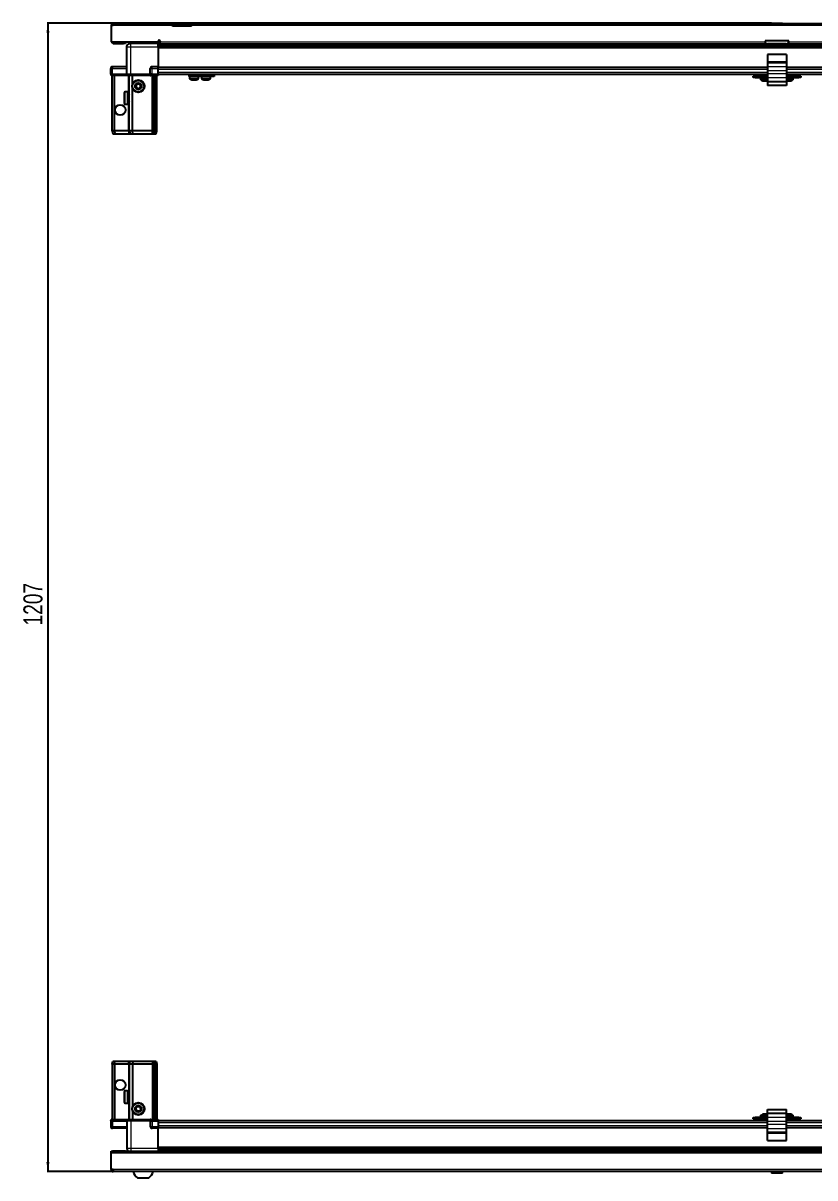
# Model space of a CAD drawing. Header units: millimetres. Extents: x 1219 to 5861, y -882 to 1978.
# Drawn here: x 1283 to 2115, y -882 to 332 of the extents above; entities that cross this region are included whole.
import ezdxf

# ---------------------------------------------------------------- set-up
doc = ezdxf.new("R2010")
doc.units = ezdxf.units.MM
doc.layers.add('FORMAT', color=7, linetype='Continuous')
doc.styles.add('SLDTEXTSTYLE0', font='TXT', dxfattribs={"width": 0.75})
doc.dimstyles.new('SLDDIMSTYLE0', dxfattribs={"dimtxt": 20, "dimasz": 10, "dimexe": 0, "dimexo": 0.0625, "dimgap": 5, "dimtad": 2, "dimdec": 1, "dimrnd": 1e-09, "dimzin": 12, "dimdsep": 46, "dimtxsty": 'SLDTEXTSTYLE0', "dimsah": 1, "dimcen": 0.09, "dimadec": 0, "dimazin": 3, "dimtfac": 1, "dimtofl": 0, "dimtmove": 0, "dimatfit": 3, "dimfxl": 0, "dimfrac": 2, "dimtolj": 1, "dimtzin": 12, "dimarcsym": 0})

# ---------------------------------------------------------------- blocks, each defined once
blk = doc.blocks.new('_D_11')
at = {"layer": 'FORMAT'}
for p, q in [((2068.9, 332), (1307.7, 332)), ((1308.7, 332), (1308.7, -875)), ((1377.2, -875), (1307.7, -875))]:
    blk.add_line(p, q, dxfattribs=at)
for points in [[(1308.7, 332), (1307.1, 322), (1310.2, 322)], [(1308.7, -875), (1310.2, -865), (1307.1, -865)]]:
    blk.add_solid(points, dxfattribs=at)
at = {"layer": 'FORMAT', "insert": (1282.9, -301), "char_height": 20, "attachment_point": 1, "rotation": 90, "style": 'SLDTEXTSTYLE0'}
blk.add_mtext('1207', dxfattribs=at)

msp = doc.modelspace()

# ---------------------------------------------------------------- linework, layer by layer
at = {"color": 7, "linetype": 'Continuous', "lineweight": 25}
for p, q in [((1376.16, 329.61), (1375.16, 329.61)), ((1375.16, 329.61), (1375.16, 328.71)), ((1375.16, 328.71), (1375.16, 312.21)), ((1376.16, 328.71), (1375.16, 328.71)), ((1376.16, 329.61), (1376.16, 328.71)), ((1376.76, 331.71), (1439.66, 331.71)), ((1400.02, 332.01), (1400.02, 331.71)), ((1400.02, 332.01), (1411.59, 332.01)), ((1411.59, 331.71), (1411.59, 332.01)), ((1439.66, 329.61), (1439.66, 331.71)), ((1439.66, 331.71), (1449.66, 331.71)), ((1449.66, 330.21), (1439.66, 330.21)), ((1439.66, 328.71), (1439.66, 329.61)), ((1459.66, 328.71), (1439.66, 328.71)), ((1449.66, 331.71), (1459.66, 331.71)), ((1459.66, 330.21), (1449.66, 330.21)), ((1459.66, 331.71), (1459.66, 329.61)), ((1459.66, 331.71), (2689.66, 331.71)), ((1459.66, 328.71), (1459.66, 329.61)), ((2068.87, 332.01), (2068.87, 331.71)), ((2068.87, 332.01), (2080.44, 332.01)), ((2080.44, 331.71), (2080.44, 332.01)), ((1375.16, 312.21), (1424.66, 312.21)), ((1377.26, 310.71), (1388.16, 310.71)), ((1390.16, 310.71), (1388.16, 310.71)), ((1390.16, 312.21), (1390.16, 310.71)), ((1391.66, 278.21), (1391.66, 307.21)), ((1395.41, 312.21), (1395.41, 310.71)), ((1424.66, 310.71), (1395.66, 310.71)), ((1421.91, 310.71), (1421.91, 312.21)), ((1424.66, 312.21), (1424.66, 313.06)), ((1424.66, 312.21), (1424.66, 310.71)), ((1424.66, 310.06), (1448.53, 310.06)), ((2724.66, 308.27), (1424.66, 308.27)), ((2724.66, 308.23), (1424.66, 308.23)), ((1424.66, 307.21), (1424.66, 286.21)), ((1426.66, 313.06), (1426.66, 312.31)), ((1426.66, 310.21), (1426.66, 312.31)), ((1426.66, 310.21), (2062.16, 310.21)), ((1443.16, 310.21), (1443.16, 310.06)), ((1443.32, 310.21), (1443.32, 310.06)), ((1443.53, 310.21), (1443.53, 310.06)), ((1444.08, 310.21), (1444.08, 310.06)), ((1444.49, 310.21), (1444.49, 310.06)), ((1445.38, 310.21), (1445.38, 310.06)), ((1445.96, 310.21), (1445.96, 310.06)), ((1447.1, 310.21), (1447.1, 310.06)), ((1447.8, 310.21), (1447.8, 310.06)), ((1448.53, 310.06), (1449.07, 310.06)), ((1449.07, 310.21), (1449.07, 310.06)), ((1449.07, 310.06), (1449.08, 310.06)), ((1449.08, 310.06), (1449.81, 310.06)), ((1449.26, 310.21), (1449.26, 310.06)), ((1449.76, 310.21), (1449.76, 310.06)), ((1449.81, 310.21), (1449.81, 310.06)), ((1449.81, 310.06), (1450.78, 310.06)), ((1449.81, 310.06), (1449.81, 310.06)), ((1450.78, 310.06), (2698.53, 310.06)), ((1451.1, 310.21), (1451.1, 310.06)), ((1451.12, 310.21), (1451.12, 310.06)), ((1451.81, 310.21), (1451.81, 310.06)), ((1452.99, 310.21), (1452.99, 310.06)), ((1453.6, 310.21), (1453.6, 310.06)), ((1454.55, 310.21), (1454.55, 310.06)), ((1455.01, 310.21), (1455.01, 310.06)), ((1455.63, 310.21), (1455.63, 310.06)), ((1455.89, 310.21), (1455.89, 310.06)), ((1456.13, 310.21), (1456.13, 310.06)), ((1456.16, 310.21), (1456.16, 310.06)), ((2087.16, 313.21), (2062.16, 313.21)), ((2062.16, 313.21), (2062.16, 312.31)), ((2062.16, 312.31), (2062.16, 310.21)), ((2084.16, 310.21), (2065.16, 310.21)), ((2087.16, 312.31), (2087.16, 313.21)), ((2087.16, 310.21), (2087.16, 312.31)), ((2087.16, 310.21), (2722.66, 310.21)), ((2084.66, 299.16), (2064.66, 299.16)), ((2064.66, 299.16), (2064.66, 291.43)), ((2064.66, 291.43), (2064.66, 289.99)), ((2084.66, 299.16), (2084.66, 291.43)), ((2084.66, 291.43), (2084.66, 289.99)), ((1374.66, 278.21), (1374.66, 284.21)), ((1391.66, 286.21), (1376.66, 286.21)), ((1416.16, 278.21), (1416.16, 284.21)), ((1424.66, 286.21), (1418.16, 286.21)), ((1424.66, 284.21), (1424.66, 286.21)), ((1424.66, 285.56), (2064.66, 285.56)), ((1424.66, 278.21), (1424.66, 284.21)), ((2064.66, 289.99), (2064.66, 286.22)), ((2064.66, 286.22), (2064.66, 281.89)), ((2064.66, 281.89), (2064.66, 278.67)), ((2084.66, 289.99), (2084.66, 286.22)), ((2084.66, 286.22), (2084.66, 281.89)), ((2084.66, 285.56), (2724.66, 285.56)), ((2084.66, 281.89), (2084.66, 278.67)), ((1374.66, 278.21), (1374.66, 277.87)), ((1374.66, 278.21), (1374.66, 278.21)), ((1374.66, 278.21), (1374.66, 277.87)), ((1376.66, 278.21), (1374.66, 278.21)), ((1374.66, 277.87), (1375.16, 277.01)), ((1374.66, 277.87), (1375.16, 277.01)), ((1375.16, 277.01), (1376.66, 277.01)), ((1376.16, 218.71), (1376.16, 277.01)), ((1376.66, 278.21), (1391.46, 278.21)), ((1391.46, 277.01), (1376.66, 277.01)), ((1378.66, 218.71), (1378.66, 277.01)), ((1391.46, 278.21), (1391.66, 278.21)), ((1391.66, 277.01), (1391.46, 277.01)), ((1391.66, 278.21), (1391.66, 277.01)), ((1391.66, 278.21), (1395.66, 278.21)), ((1395.66, 277.01), (1391.66, 277.01)), ((1394.16, 218.71), (1394.16, 277.01)), ((1395.66, 278.21), (1415.96, 278.21)), ((1415.96, 277.01), (1395.66, 277.01)), ((1397.66, 268.21), (1397.66, 277.01)), ((1415.96, 278.21), (1416.16, 278.21)), ((1416.16, 277.01), (1415.96, 277.01)), ((1416.16, 278.21), (1416.16, 277.01)), ((1418.16, 278.21), (1416.16, 278.21)), ((1416.16, 278.21), (1418.16, 278.21)), ((1416.16, 277.01), (1416.83, 277.01)), ((1424.66, 277.01), (1416.83, 277.01)), ((1418.16, 278.21), (1424.66, 278.21)), ((1418.16, 277.87), (1424.66, 277.87)), ((1419.16, 218.71), (1419.16, 277.01)), ((1420.16, 218.71), (1420.16, 277.01)), ((1421.66, 218.71), (1421.66, 277.01)), ((1423.16, 218.71), (1423.16, 277.01)), ((1424.66, 278.36), (2064.66, 278.36)), ((1424.66, 278.21), (1424.66, 277.87)), ((1424.66, 277.87), (1424.66, 277.01)), ((1457.11, 275.86), (1457.11, 278.36)), ((1460.11, 275.86), (1457.11, 275.86)), ((1457.46, 275.86), (1457.46, 273.95)), ((1460.11, 278.36), (1460.11, 275.86)), ((1480.31, 275.86), (1460.11, 275.86)), ((1466.96, 273.95), (1466.96, 275.86)), ((1469.91, 275.86), (1469.91, 273.95)), ((1469.96, 275.86), (1469.96, 273.95)), ((1479.46, 273.95), (1479.46, 275.86)), ((1480.31, 275.86), (1480.31, 278.36)), ((1483.31, 275.86), (1480.31, 275.86)), ((1483.31, 278.36), (1483.31, 275.86)), ((2049.66, 274.86), (2049.66, 276.36)), ((2049.66, 276.36), (2051.66, 276.36)), ((2051.66, 274.86), (2049.66, 274.86)), ((2051.66, 276.36), (2051.66, 274.86)), ((2051.66, 276.36), (2062.91, 276.36)), ((2051.66, 274.86), (2062.91, 274.86)), ((2057.41, 274.86), (2057.41, 272.95)), ((2059.66, 278.36), (2059.66, 276.36)), ((2062.91, 274.86), (2062.91, 276.36)), ((2062.91, 276.36), (2064.66, 276.36)), ((2064.66, 274.86), (2062.91, 274.86)), ((2064.66, 278.67), (2064.66, 274.34)), ((2064.66, 274.34), (2064.66, 270.36)), ((2084.66, 270.36), (2064.66, 270.36)), ((2064.66, 270.36), (2064.66, 266.36)), ((2084.66, 278.67), (2084.66, 274.34)), ((2084.66, 278.36), (2724.66, 278.36)), ((2084.66, 276.36), (2086.41, 276.36)), ((2086.41, 274.86), (2084.66, 274.86)), ((2084.66, 274.34), (2084.66, 270.36)), ((2084.66, 271.56), (2084.91, 271.48)), ((2084.66, 270.36), (2084.66, 266.36)), ((2086.41, 276.36), (2086.41, 274.86)), ((2086.41, 276.36), (2097.66, 276.36)), ((2086.41, 274.86), (2097.66, 274.86)), ((2089.66, 276.36), (2089.66, 278.36)), ((2091.91, 272.95), (2091.91, 274.86)), ((2097.66, 274.86), (2097.66, 276.36)), ((2097.66, 276.36), (2099.66, 276.36)), ((2099.66, 274.86), (2097.66, 274.86)), ((2099.66, 276.36), (2099.66, 274.86)), ((1388.96, 247.51), (1388.96, 258.91)), ((1392.66, 259.71), (1389.76, 259.71)), ((1392.16, 259.62), (1392.66, 259.62)), ((1392.16, 259.62), (1392.16, 259.45)), ((1392.16, 259.45), (1392.66, 259.45)), ((1392.16, 258.96), (1392.66, 258.96)), ((1392.16, 258.96), (1392.16, 258.58)), ((1392.16, 258.58), (1392.66, 258.58)), ((1392.16, 257.75), (1392.66, 257.75)), ((1392.16, 257.75), (1392.16, 257.19)), ((1392.16, 257.19), (1392.66, 257.19)), ((1392.16, 256.09), (1392.66, 256.09)), ((1392.16, 256.09), (1392.16, 255.41)), ((1392.16, 255.41), (1392.66, 255.41)), ((1392.66, 259.62), (1392.66, 259.71)), ((1392.66, 259.45), (1392.66, 259.62)), ((1392.66, 258.96), (1392.66, 259.45)), ((1392.66, 258.58), (1392.66, 258.96)), ((1392.66, 257.75), (1392.66, 258.58)), ((1392.66, 257.19), (1392.66, 257.75)), ((1392.76, 257.61), (1392.66, 257.61)), ((1392.66, 256.09), (1392.66, 257.19)), ((1392.66, 255.41), (1392.66, 256.09)), ((1392.66, 254.14), (1392.66, 255.41)), ((1392.76, 256.1), (1392.76, 257.61)), ((1392.76, 248.81), (1392.76, 256.1)), ((1393.64, 256.52), (1393.16, 257.21)), ((1393.16, 249.21), (1393.16, 257.21)), ((1394.12, 257.21), (1393.64, 256.52)), ((1393.64, 249.9), (1393.64, 256.52)), ((1394.16, 257.21), (1394.12, 257.21)), ((1394.12, 249.21), (1394.12, 257.21)), ((1397.66, 218.71), (1397.66, 263.21)), ((2084.66, 266.36), (2064.66, 266.36)), ((1389.76, 246.71), (1392.66, 246.71)), ((1392.16, 254.14), (1392.66, 254.14)), ((1392.16, 254.14), (1392.16, 253.41)), ((1392.16, 253.84), (1392.66, 253.84)), ((1392.16, 253.41), (1392.66, 253.41)), ((1392.16, 252.11), (1392.66, 252.11)), ((1392.16, 252.11), (1392.16, 251.39)), ((1392.16, 251.98), (1392.66, 251.98)), ((1392.16, 251.39), (1392.66, 251.39)), ((1392.16, 250.18), (1392.66, 250.18)), ((1392.16, 250.18), (1392.16, 249.55)), ((1392.16, 249.55), (1392.66, 249.55)), ((1392.16, 248.55), (1392.66, 248.55)), ((1392.16, 248.55), (1392.16, 248.07)), ((1392.16, 248.07), (1392.66, 248.07)), ((1392.16, 247.38), (1392.66, 247.38)), ((1392.16, 247.38), (1392.16, 247.09)), ((1392.16, 247.09), (1392.66, 247.09)), ((1392.16, 246.78), (1392.66, 246.78)), ((1392.16, 246.78), (1392.16, 246.71)), ((1392.16, 246.71), (1392.66, 246.71)), ((1392.66, 253.84), (1392.66, 254.14)), ((1392.66, 252.11), (1392.66, 253.41)), ((1392.66, 251.39), (1392.66, 251.98)), ((1392.66, 250.18), (1392.66, 251.39)), ((1392.66, 249.55), (1392.66, 250.18)), ((1392.66, 248.55), (1392.66, 249.55)), ((1392.66, 248.81), (1392.76, 248.81)), ((1392.66, 248.07), (1392.66, 248.55)), ((1392.66, 247.38), (1392.66, 248.07)), ((1392.66, 247.09), (1392.66, 247.38)), ((1392.66, 246.78), (1392.66, 247.09)), ((1392.66, 246.71), (1392.66, 246.78)), ((1392.66, 246.71), (1392.66, 246.71)), ((1393.16, 249.21), (1393.64, 249.9)), ((1393.64, 249.9), (1394.12, 249.21)), ((1394.12, 249.21), (1394.16, 249.21)), ((1378.66, 218.71), (1376.16, 218.71)), ((1376.16, 218.71), (1376.96, 215.71)), ((1393.16, 218.71), (1378.66, 218.71)), ((1378.66, 218.71), (1378.81, 215.71)), ((1394.16, 218.71), (1393.16, 218.71)), ((1397.66, 218.71), (1394.16, 218.71)), ((1394.16, 218.71), (1394.96, 215.71)), ((1418.16, 218.71), (1397.66, 218.71)), ((1397.99, 215.71), (1397.66, 218.71)), ((1419.16, 218.71), (1418.16, 218.71)), ((1420.16, 218.71), (1419.16, 218.71)), ((1419.96, 215.71), (1419.16, 218.71)), ((1421.66, 218.71), (1420.16, 218.71)), ((1420.7, 215.71), (1420.16, 218.71)), ((1421.2, 215.71), (1421.66, 218.71)), ((1423.16, 218.71), (1421.66, 218.71)), ((1422.35, 215.71), (1423.16, 218.71)), ((1376.96, 215.71), (1378.81, 215.71)), ((1378.81, 215.71), (1393.16, 215.71)), ((1393.16, 215.71), (1394.96, 215.71)), ((1394.96, 215.71), (1397.99, 215.71)), ((1397.99, 215.71), (1418.16, 215.71)), ((1418.16, 215.71), (1419.96, 215.71)), ((1419.96, 215.71), (1420.7, 215.71)), ((1420.7, 215.71), (1421.2, 215.71)), ((1421.2, 215.71), (1422.35, 215.71)), ((1376.16, -761.99), (1376.96, -758.99)), ((1376.16, -761.99), (1376.16, -820.29)), ((1378.66, -761.99), (1376.16, -761.99)), ((1376.96, -758.99), (1378.81, -758.99)), ((1378.66, -761.99), (1378.81, -758.99)), ((1393.16, -761.99), (1378.66, -761.99)), ((1378.66, -761.99), (1378.66, -820.29)), ((1378.81, -758.99), (1393.16, -758.99)), ((1393.16, -758.99), (1394.96, -758.99)), ((1394.16, -761.99), (1393.16, -761.99)), ((1394.16, -761.99), (1394.96, -758.99)), ((1394.16, -761.99), (1394.16, -820.29)), ((1397.66, -761.99), (1394.16, -761.99)), ((1394.96, -758.99), (1397.99, -758.99)), ((1397.99, -758.99), (1397.66, -761.99)), ((1397.66, -761.99), (1397.66, -806.49)), ((1418.16, -761.99), (1397.66, -761.99)), ((1397.99, -758.99), (1418.16, -758.99)), ((1418.16, -758.99), (1419.96, -758.99)), ((1419.16, -761.99), (1418.16, -761.99)), ((1419.96, -758.99), (1419.16, -761.99)), ((1419.16, -761.99), (1419.16, -820.29)), ((1420.16, -761.99), (1419.16, -761.99)), ((1419.96, -758.99), (1420.7, -758.99)), ((1420.7, -758.99), (1420.16, -761.99)), ((1420.16, -761.99), (1420.16, -820.29)), ((1421.66, -761.99), (1420.16, -761.99)), ((1420.7, -758.99), (1421.2, -758.99)), ((1421.2, -758.99), (1421.66, -761.99)), ((1421.2, -758.99), (1422.35, -758.99)), ((1421.66, -761.99), (1421.66, -820.29)), ((1423.16, -761.99), (1421.66, -761.99)), ((1422.35, -758.99), (1423.16, -761.99)), ((1423.16, -761.99), (1423.16, -820.29)), ((1388.96, -802.19), (1388.96, -790.79)), ((1392.16, -789.99), (1389.76, -789.99)), ((1392.16, -789.99), (1392.16, -790)), ((1392.16, -790), (1392.66, -790)), ((1392.16, -790.18), (1392.66, -790.18)), ((1392.16, -790.18), (1392.16, -790.4)), ((1392.16, -790.4), (1392.66, -790.4)), ((1392.16, -790.98), (1392.66, -790.98)), ((1392.16, -790.98), (1392.16, -791.41)), ((1392.16, -791.41), (1392.66, -791.41)), ((1392.16, -792.31), (1392.66, -792.31)), ((1392.16, -792.31), (1392.16, -792.91)), ((1392.16, -792.91), (1392.66, -792.91)), ((1392.16, -794.06), (1392.66, -794.06)), ((1392.16, -794.06), (1392.16, -794.76)), ((1392.16, -794.76), (1392.66, -794.76)), ((1392.16, -796.04), (1392.66, -796.04)), ((1392.16, -796.04), (1392.16, -796.78)), ((1392.16, -796.18), (1392.66, -796.18)), ((1392.16, -796.68), (1392.66, -796.68)), ((1392.16, -796.78), (1392.66, -796.78)), ((1392.16, -798.06), (1392.66, -798.06)), ((1392.16, -798.06), (1392.16, -798.77)), ((1392.16, -798.77), (1392.66, -798.77)), ((1392.16, -799.94), (1392.66, -799.94)), ((1392.16, -799.94), (1392.16, -800.54)), ((1392.16, -800.54), (1392.66, -800.54)), ((1392.66, -790.18), (1392.66, -790)), ((1392.66, -790.4), (1392.66, -790.18)), ((1392.66, -790.98), (1392.66, -790.4)), ((1392.66, -791.41), (1392.66, -790.98)), ((1392.66, -792.31), (1392.66, -791.41)), ((1392.76, -792.09), (1392.66, -792.09)), ((1392.66, -792.91), (1392.66, -792.31)), ((1392.66, -794.06), (1392.66, -792.91)), ((1392.66, -794.76), (1392.66, -794.06)), ((1392.66, -796.04), (1392.66, -794.76)), ((1392.66, -796.18), (1392.66, -796.04)), ((1392.66, -796.78), (1392.66, -796.68)), ((1392.66, -798.06), (1392.66, -796.78)), ((1392.66, -798.77), (1392.66, -798.06)), ((1392.66, -799.94), (1392.66, -798.77)), ((1392.66, -800.54), (1392.66, -799.94)), ((1392.66, -801.47), (1392.66, -800.54)), ((1392.66, -800.89), (1392.76, -800.89)), ((1392.76, -800.89), (1392.76, -792.09)), ((1393.64, -793.18), (1393.16, -792.49)), ((1393.16, -800.49), (1393.16, -792.49)), ((1393.16, -800.49), (1393.64, -799.8)), ((1394.12, -792.49), (1393.64, -793.18)), ((1393.64, -799.8), (1393.64, -793.18)), ((1393.64, -799.8), (1394.12, -800.49)), ((1394.16, -792.49), (1394.12, -792.49)), ((1394.12, -800.49), (1394.12, -792.49)), ((1394.12, -800.49), (1394.16, -800.49)), ((1389.76, -802.99), (1392.16, -802.99)), ((1392.16, -801.47), (1392.66, -801.47)), ((1392.16, -801.47), (1392.16, -801.91)), ((1392.16, -801.91), (1392.66, -801.91)), ((1392.16, -802.52), (1392.66, -802.52)), ((1392.16, -802.52), (1392.16, -802.76)), ((1392.16, -802.76), (1392.66, -802.76)), ((1392.16, -802.98), (1392.66, -802.98)), ((1392.16, -802.98), (1392.16, -802.99)), ((1392.16, -802.98), (1392.66, -802.98)), ((1392.66, -801.91), (1392.66, -801.47)), ((1392.66, -802.52), (1392.66, -801.91)), ((1392.66, -802.76), (1392.66, -802.52)), ((1392.66, -802.98), (1392.66, -802.76)), ((1392.66, -802.98), (1392.66, -802.98)), ((1397.66, -811.49), (1397.66, -820.29)), ((2064.66, -809.64), (2084.66, -809.64)), ((2064.66, -813.64), (2064.66, -809.64)), ((2084.66, -813.64), (2084.66, -809.64)), ((1375.16, -820.29), (1374.66, -821.16)), ((1374.66, -821.49), (1374.66, -821.16)), ((1374.66, -821.49), (1376.66, -821.49)), ((1374.66, -821.49), (1374.66, -827.49)), ((1376.66, -820.29), (1375.16, -820.29)), ((1376.66, -820.29), (1391.46, -820.29)), ((1391.46, -821.49), (1376.66, -821.49)), ((1376.66, -821.49), (1391.46, -821.49)), ((1391.46, -820.29), (1391.66, -820.29)), ((1391.66, -821.49), (1391.46, -821.49)), ((1391.66, -821.49), (1391.66, -820.29)), ((1391.66, -820.29), (1395.66, -820.29)), ((1395.66, -821.49), (1391.66, -821.49)), ((1391.66, -821.49), (1391.66, -850.49)), ((1395.66, -820.29), (1415.96, -820.29)), ((1415.96, -821.49), (1395.66, -821.49)), ((1415.96, -820.29), (1416.16, -820.29)), ((1416.16, -821.49), (1415.96, -821.49)), ((1416.16, -821.49), (1416.16, -820.29)), ((1416.83, -820.29), (1416.16, -820.29)), ((1416.16, -821.49), (1418.16, -821.49)), ((1416.16, -821.49), (1416.16, -827.49)), ((1416.83, -820.29), (1424.66, -820.29)), ((1424.66, -821.16), (1418.16, -821.16)), ((1424.66, -821.49), (1418.16, -821.49)), ((1418.16, -821.49), (1424.66, -821.49)), ((1424.66, -820.29), (1424.66, -821.16)), ((1424.66, -821.16), (1424.66, -821.16)), ((1424.66, -821.49), (1424.66, -821.16)), ((1424.66, -821.49), (1424.66, -821.49)), ((1424.66, -821.49), (1424.66, -827.49)), ((2064.66, -821.64), (1424.66, -821.64)), ((2049.66, -819.64), (2049.66, -818.14)), ((2049.66, -818.14), (2051.66, -818.14)), ((2051.66, -819.64), (2049.66, -819.64)), ((2051.66, -818.14), (2051.66, -819.64)), ((2062.91, -818.14), (2051.66, -818.14)), ((2062.91, -819.64), (2051.66, -819.64)), ((2057.41, -816.24), (2057.41, -818.14)), ((2059.66, -819.64), (2059.66, -821.64)), ((2062.91, -819.64), (2062.91, -818.14)), ((2062.91, -818.14), (2064.66, -818.14)), ((2064.66, -819.64), (2062.91, -819.64)), ((2063.33, -814.65), (2063.33, -814.66)), ((2064.66, -813.64), (2084.66, -813.64)), ((2064.66, -817.62), (2064.66, -813.64)), ((2064.66, -821.95), (2064.66, -817.62)), ((2064.66, -825.18), (2064.66, -821.95)), ((2064.66, -829.5), (2064.66, -825.18)), ((2084.66, -817.62), (2084.66, -813.64)), ((2084.66, -821.95), (2084.66, -817.62)), ((2084.66, -818.14), (2086.41, -818.14)), ((2086.41, -819.64), (2084.66, -819.64)), ((2724.66, -821.64), (2084.66, -821.64)), ((2084.66, -825.18), (2084.66, -821.95)), ((2084.66, -829.5), (2084.66, -825.18)), ((2086.41, -818.14), (2086.41, -819.64)), ((2097.66, -818.14), (2086.41, -818.14)), ((2097.66, -819.64), (2086.41, -819.64)), ((2088.33, -814.65), (2088.33, -814.66)), ((2089.66, -821.64), (2089.66, -819.64)), ((2091.91, -818.14), (2091.91, -816.24)), ((2097.66, -819.64), (2097.66, -818.14)), ((2097.66, -818.14), (2099.66, -818.14)), ((2099.66, -819.64), (2097.66, -819.64)), ((2099.66, -818.14), (2099.66, -819.64)), ((1391.66, -829.49), (1376.66, -829.49)), ((1424.66, -829.49), (1418.16, -829.49)), ((1424.66, -827.49), (1424.66, -829.49)), ((2064.66, -828.84), (1424.66, -828.84)), ((1424.66, -850.49), (1424.66, -829.49)), ((2064.66, -833.27), (2064.66, -829.5)), ((2064.66, -834.71), (2064.66, -833.27)), ((2064.66, -842.44), (2064.66, -834.71)), ((2724.66, -828.84), (2084.66, -828.84)), ((2084.66, -833.27), (2084.66, -829.5)), ((2084.66, -834.71), (2084.66, -833.27)), ((2084.66, -842.44), (2084.66, -834.71)), ((2064.66, -842.44), (2084.66, -842.44)), ((1375.16, -853.49), (2774.16, -853.49)), ((1375.16, -855.59), (1375.16, -853.49)), ((1375.16, -872.89), (1375.16, -855.59)), ((1390.16, -853.39), (1377.26, -853.39)), ((1390.16, -853.39), (1390.16, -853.49)), ((1424.66, -851.51), (2724.66, -851.51)), ((1424.66, -851.55), (2724.66, -851.55)), ((1448.53, -853.34), (1424.66, -853.34)), ((1443.16, -853.49), (1443.16, -853.34)), ((1443.2, -853.49), (1443.2, -853.34)), ((1443.47, -853.49), (1443.47, -853.34)), ((1443.73, -853.49), (1443.73, -853.34)), ((1444.38, -853.49), (1444.38, -853.34)), ((1444.84, -853.49), (1444.84, -853.34)), ((1445.81, -853.49), (1445.81, -853.34)), ((1446.43, -853.49), (1446.43, -853.34)), ((1447.62, -853.49), (1447.62, -853.34)), ((1448.28, -853.49), (1448.28, -853.34)), ((1448.33, -853.49), (1448.33, -853.34)), ((1449.62, -853.34), (1448.53, -853.34)), ((1450.35, -853.34), (1449.62, -853.34)), ((1449.62, -853.49), (1449.62, -853.34)), ((1449.62, -853.34), (1449.62, -853.34)), ((1449.63, -853.49), (1449.63, -853.34)), ((1450.13, -853.49), (1450.13, -853.34)), ((1450.36, -853.34), (1450.35, -853.34)), ((1450.36, -853.49), (1450.36, -853.34)), ((1450.78, -853.34), (1450.36, -853.34)), ((2698.53, -853.34), (1450.78, -853.34)), ((1451.63, -853.49), (1451.63, -853.34)), ((1452.32, -853.49), (1452.32, -853.34)), ((1453.45, -853.49), (1453.45, -853.34)), ((1454.02, -853.49), (1454.02, -853.34)), ((1454.9, -853.49), (1454.9, -853.34)), ((1455.3, -853.49), (1455.3, -853.34)), ((1455.83, -853.49), (1455.83, -853.34)), ((1456.02, -853.49), (1456.02, -853.34)), ((1456.16, -853.49), (1456.16, -853.34)), ((1377.26, -872.89), (1375.16, -872.89)), ((1377.26, -872.89), (1377.26, -874.99)), ((2772.06, -874.99), (1377.26, -874.99)), ((1402.66, -881.59), (1414.66, -881.59)), ((2069.86, -874.99), (2068.87, -875.98)), ((2068.87, -875.98), (2068.87, -876.49)), ((2080.44, -875.98), (2068.87, -875.98)), ((2080.44, -876.49), (2068.87, -876.49)), ((2080.44, -875.98), (2079.46, -874.99)), ((2080.44, -876.49), (2080.44, -875.98))]:
    msp.add_line(p, q, dxfattribs=at)
at = {"color": 8, "linetype": 'Continuous', "lineweight": 18}
for p, q in [((1439.66, 329.61), (1376.16, 329.61)), ((1449.66, 330.21), (1449.66, 331.71)), ((2689.66, 329.61), (1459.66, 329.61)), ((1377.26, 312.21), (1377.26, 310.71)), ((1388.16, 310.71), (1388.16, 312.21)), ((1395.66, 307.21), (1424.66, 307.21)), ((1395.66, 278.21), (1395.66, 307.21)), ((1424.66, 310.71), (1426.66, 310.71)), ((2724.66, 309.47), (1424.66, 309.47)), ((1424.66, 307.03), (2724.66, 307.03)), ((2724.66, 305.61), (1424.66, 305.61)), ((1426.66, 312.31), (2062.16, 312.31)), ((2062.16, 310.71), (2063.5, 310.71)), ((2085.82, 310.71), (2087.16, 310.71)), ((2087.16, 312.31), (2722.66, 312.31)), ((2084.66, 291.43), (2064.66, 291.43)), ((1374.66, 284.21), (1376.66, 284.21)), ((1376.66, 286.21), (1376.66, 284.21)), ((1376.66, 284.21), (1391.66, 284.21)), ((1376.66, 278.21), (1376.66, 284.21)), ((1416.16, 284.21), (1418.16, 284.21)), ((1418.16, 284.21), (1418.16, 286.21)), ((1418.16, 284.21), (1424.66, 284.21)), ((1418.16, 278.21), (1418.16, 284.21)), ((1424.66, 286.21), (2064.66, 286.21)), ((1424.66, 283.56), (2064.66, 283.56)), ((1424.66, 280.36), (2064.66, 280.36)), ((2084.66, 289.99), (2064.66, 289.99)), ((2084.66, 286.22), (2064.66, 286.22)), ((2084.66, 281.89), (2064.66, 281.89)), ((2084.66, 286.21), (2724.66, 286.21)), ((2084.66, 283.56), (2724.66, 283.56)), ((2084.66, 280.36), (2724.66, 280.36)), ((1376.66, 278.21), (1376.66, 277.01)), ((1391.46, 277.01), (1391.46, 278.21)), ((1393.16, 257.21), (1393.16, 277.01)), ((1395.66, 278.21), (1395.66, 277.01)), ((1415.96, 277.01), (1415.96, 278.21)), ((1418.16, 278.21), (1418.16, 277.87)), ((1418.16, 218.71), (1418.16, 277.01)), ((1466.96, 273.95), (1457.46, 273.95)), ((1466.76, 273.58), (1457.65, 273.58)), ((1469.96, 273.95), (1469.91, 273.95)), ((1479.46, 273.95), (1469.96, 273.95)), ((1470.15, 273.58), (1470.1, 273.58)), ((1479.26, 273.58), (1470.15, 273.58)), ((2064.66, 272.95), (2057.41, 272.95)), ((2064.66, 272.58), (2057.6, 272.58)), ((2084.66, 278.67), (2064.66, 278.67)), ((2084.66, 274.34), (2064.66, 274.34)), ((2091.91, 272.95), (2084.66, 272.95)), ((2091.71, 272.58), (2084.66, 272.58)), ((1389.76, 246.71), (1389.76, 259.71)), ((1393.16, 218.71), (1393.16, 249.21)), ((1393.16, 218.71), (1393.16, 215.71)), ((1418.16, 215.71), (1418.16, 218.71)), ((1393.16, -761.99), (1393.16, -758.99)), ((1393.16, -761.99), (1393.16, -792.49)), ((1418.16, -758.99), (1418.16, -761.99)), ((1418.16, -761.99), (1418.16, -820.29)), ((1389.76, -802.99), (1389.76, -789.99)), ((1393.16, -800.49), (1393.16, -820.29)), ((1376.66, -821.49), (1376.66, -820.29)), ((1376.66, -821.49), (1376.66, -827.49)), ((1391.46, -821.49), (1391.46, -820.29)), ((1395.66, -821.49), (1395.66, -820.29)), ((1395.66, -821.49), (1395.66, -850.49)), ((1415.96, -821.49), (1415.96, -820.29)), ((1418.16, -821.49), (1418.16, -821.16)), ((1418.16, -821.49), (1418.16, -827.49)), ((1424.66, -821.49), (1424.66, -821.16)), ((2064.66, -823.64), (1424.66, -823.64)), ((2057.41, -816.24), (2062.16, -816.24)), ((2057.6, -815.87), (2062.16, -815.87)), ((2062.16, -815.87), (2064.66, -815.87)), ((2062.16, -816.24), (2064.66, -816.24)), ((2064.66, -817.62), (2084.66, -817.62)), ((2064.66, -821.95), (2084.66, -821.95)), ((2064.66, -825.18), (2084.66, -825.18)), ((2084.66, -815.87), (2087.16, -815.87)), ((2084.66, -816.24), (2087.16, -816.24)), ((2724.66, -823.64), (2084.66, -823.64)), ((2087.16, -815.87), (2091.71, -815.87)), ((2087.16, -816.24), (2091.91, -816.24)), ((1374.66, -827.49), (1376.66, -827.49)), ((1376.66, -827.49), (1391.66, -827.49)), ((1376.66, -829.49), (1376.66, -827.49)), ((1416.16, -827.49), (1418.16, -827.49)), ((1418.16, -827.49), (1424.66, -827.49)), ((1418.16, -827.49), (1418.16, -829.49)), ((2064.66, -826.84), (1424.66, -826.84)), ((2064.66, -829.49), (1424.66, -829.49)), ((2064.66, -829.5), (2084.66, -829.5)), ((2064.66, -833.27), (2084.66, -833.27)), ((2064.66, -834.71), (2084.66, -834.71)), ((2724.66, -826.84), (2084.66, -826.84)), ((2724.66, -829.49), (2084.66, -829.49)), ((1424.66, -848.89), (2724.66, -848.89)), ((2774.16, -855.59), (1375.16, -855.59)), ((1377.26, -853.49), (1377.26, -853.39)), ((1395.66, -850.49), (1424.66, -850.49)), ((2724.66, -850.31), (1424.66, -850.31)), ((1424.66, -852.76), (2724.66, -852.76)), ((2772.06, -872.89), (1377.26, -872.89))]:
    msp.add_line(p, q, dxfattribs=at)
at = {"color": 7, "linetype": 'Continuous', "lineweight": 25, "flags": 128}
for points in [[(2064.66, -814.84), (2064.65, -814.84), (2064.33, -814.74)], [(2085.01, -814.74), (2084.69, -814.83), (2084.66, -814.84)], [(1377.26, -853.39), (1376.85, -853.43), (1376.62, -853.49)]]:
    msp.add_lwpolyline(points, dxfattribs=at)
at = {"color": 7, "linetype": 'Continuous', "lineweight": 25}
for centre, radius in [((1403.66, 265.71), 6.5), ((1403.66, 265.71), 3.46), ((1384.66, 240.71), 5.5), ((1384.66, -783.99), 5.5), ((1403.66, -808.99), 6.5), ((1403.66, -808.99), 3.46)]:
    msp.add_circle(centre, radius, dxfattribs=at)
at = {"color": 8, "linetype": 'Continuous', "lineweight": 18}
for centre in [(1403.66, 265.71), (1403.66, -808.99)]:
    msp.add_circle(centre, 5.7, dxfattribs=at)
at = {"color": 7, "linetype": 'Continuous', "lineweight": 25}
for centre, radius, start, end in [((1377.26, 312.81), 2.1, 196.60155, 270), ((1425.66, 313.06), 1, 0, 180), ((2065.16, 313.21), 3, 180, 270), ((2084.16, 313.21), 3, 270, 360), ((1376.66, 284.21), 2, 90, 180), ((1418.16, 284.21), 2, 90, 180), ((1403.66, 265.71), 2.5, 134.92207, 194.92207), ((1403.66, 265.71), 2.5, 74.92207, 134.92207), ((1403.66, 265.71), 2.5, 14.92207, 74.92207), ((1457.91, 273.95), 0.45, 180, 235.28209), ((1462.21, 280.16), 8, 235.28209, 258.9392), ((1462.21, 280.16), 8, 281.00757, 304.71791), ((1466.51, 273.95), 0.45, 304.71791, 0), ((1470.36, 273.95), 0.45, 180, 235.28209), ((1470.41, 273.95), 0.45, 180, 235.28209), ((1474.66, 280.16), 8, 235.28209, 256.54113), ((1474.71, 280.16), 8, 235.28209, 259.06255), ((1474.71, 280.16), 8, 280.87532, 304.71791), ((1479.01, 273.95), 0.45, 304.71791, 0), ((2057.86, 272.95), 0.45, 180, 235.28209), ((2062.16, 279.16), 8, 235.28209, 259.10263), ((2062.16, 279.16), 8, 280.79755, 288.20996), ((2087.16, 279.16), 8, 286.33055, 304.71791), ((2091.46, 272.95), 0.45, 304.71791, 0), ((1389.76, 258.91), 0.8, 90, 180), ((1393.16, 257.61), 0.4, 180, 270), ((1403.66, 265.71), 2.5, 194.92207, 254.92207), ((1403.66, 265.71), 2.5, 254.92207, 314.92207), ((1403.66, 265.71), 2.5, 314.92207, 14.92207), ((1389.76, 247.51), 0.8, 180, 270), ((1393.16, 248.81), 0.4, 90, 180), ((1389.76, -790.79), 0.8, 90, 180), ((1393.16, -792.09), 0.4, 180, 270), ((1393.16, -800.89), 0.4, 90, 180), ((1389.76, -802.19), 0.8, 180, 270), ((1403.66, -808.99), 2.5, 147.37605, 207.37605), ((1403.66, -808.99), 2.5, 207.37605, 267.37605), ((1403.66, -808.99), 2.5, 87.37605, 147.37605), ((1403.66, -808.99), 2.5, 267.37605, 327.37605), ((1403.66, -808.99), 2.5, 27.37605, 87.37605), ((1403.66, -808.99), 2.5, 327.37605, 27.37605), ((2057.86, -816.24), 0.45, 124.71791, 180), ((2062.16, -822.44), 8, 105.59831, 124.71791), ((2087.16, -822.44), 8, 55.28209, 74.20809), ((2091.46, -816.24), 0.45, 0, 55.28209), ((1376.66, -827.49), 2, 180, 270), ((1418.16, -827.49), 2, 180, 270), ((1377.26, -872.89), 2.1, 180, 270), ((1377.26, -872.89), 0.6, 180, 270), ((1409.68, -871.97), 11.91, 194.70035, 233.8734), ((1407.63, -871.97), 11.91, 306.1266, 345.29965)]:
    msp.add_arc(centre, radius, start, end, dxfattribs=at)
for centre, start_param, end_param in [((1418.16, 274.41), 0, 0.7227342), ((1418.16, -817.69), 2.4188584, 3.1415927)]:
    msp.add_ellipse(centre, major_axis=(0, 3.46), ratio=0.5773503, start_param=start_param, end_param=end_param, dxfattribs=at)
for points, knots in [([(1376.76, 331.62), (1376.68, 331.61), (1376.36, 331.56), (1375.87, 331.23), (1375.4, 330.68), (1375.18, 330.1), (1375.16, 329.73), (1375.16, 329.61)], [0, 0, 0, 0, 0.08926243, 0.34750854, 0.60575149, 0.86399435, 1, 1, 1, 1]), ([(1376.16, 329.61), (1376.2, 329.86), (1376.29, 330.36), (1376.43, 331), (1376.56, 331.46), (1376.67, 331.68), (1376.73, 331.7), (1376.76, 331.71)], [0, 0, 0, 0, 0.23025534, 0.4485219, 0.6667858, 0.88504963, 1, 1, 1, 1]), ([(1391.66, 307.21), (1391.7, 307.65), (1391.78, 308.33), (1392.21, 309.14), (1392.66, 309.7), (1393.22, 310.15), (1394.04, 310.59), (1394.72, 310.66), (1395.16, 310.71)], [0, 0, 0, 0, 0.2394568, 0.3683607, 0.5, 0.6316393, 0.7605432, 1, 1, 1, 1]), ([(1395.66, 310.71), (1395.59, 310.71), (1395.46, 310.71), (1395.3, 310.71), (1395.18, 310.71), (1395.16, 310.71), (1395.16, 310.71)], [0, 0, 0, 0, 0.2493943, 0.5003335, 0.7501667, 1, 1, 1, 1]), ([(1424.66, 307.21), (1424.66, 307.6), (1424.66, 308.39), (1424.66, 309.44), (1424.66, 310.23), (1424.66, 310.65), (1424.66, 310.69), (1424.66, 310.71)], [0, 0, 0, 0, 0.2146939, 0.4293877, 0.6440816, 0.8587754, 1, 1, 1, 1]), ([(1400.87, 266.46), (1401.24, 266.82), (1401.92, 267.51), (1402.6, 268.18), (1402.91, 268.5)], [0, 0, 0, 0, 0.53468586, 1, 1, 1, 1]), ([(1402.91, 268.5), (1403.41, 268.36), (1404.34, 268.11), (1405.27, 267.86), (1405.7, 267.75)], [0, 0, 0, 0, 0.5346859, 1, 1, 1, 1]), ([(1405.7, 267.75), (1405.73, 267.63), (1405.89, 267.05), (1406.14, 266.09), (1406.36, 265.29), (1406.44, 264.96)], [0, 0, 0, 0, 0.13312467, 0.63709944, 1, 1, 1, 1]), ([(1460.71, 272.3), (1460.71, 272.3), (1460.71, 272.3), (1460.57, 272.33), (1460.39, 272.38), (1460.24, 272.44), (1460.17, 272.47), (1460.15, 272.48), (1460.16, 272.48), (1460.17, 272.48), (1460.19, 272.48), (1460.26, 272.46), (1460.55, 272.4), (1460.93, 272.32), (1461.34, 272.29), (1461.62, 272.32), (1461.77, 272.38), (1461.88, 272.46), (1461.95, 272.48), (1461.97, 272.48), (1462, 272.48), (1462.02, 272.48), (1462.06, 272.47), (1462.16, 272.44), (1462.32, 272.37), (1462.54, 272.31), (1462.84, 272.3), (1463.18, 272.32), (1463.49, 272.37), (1463.73, 272.42), (1463.84, 272.44), (1463.93, 272.46), (1463.98, 272.47), (1464.02, 272.48), (1464.03, 272.48), (1464.04, 272.48), (1464.04, 272.48)], [0, 0, 0, 0, 0.0260981, 0.0798373, 0.1372046, 0.1783571, 0.1990393, 0.2033396, 0.2076895, 0.2107229, 0.2145438, 0.2214795, 0.2486016, 0.3557772, 0.404897, 0.4544227, 0.54605, 0.5914038, 0.5971187, 0.6013251, 0.6043817, 0.6074438, 0.6119905, 0.6242286, 0.6785193, 0.7597502, 0.8043048, 0.8490258, 0.923625, 0.9513598, 0.9687075, 0.9799959, 0.9911421, 0.9954732, 0.998845, 1, 1, 1, 1]), ([(1464.04, 272.48), (1464.04, 272.48), (1464.05, 272.48), (1464.05, 272.47), (1464.01, 272.44), (1463.87, 272.37), (1463.73, 272.32), (1463.68, 272.3), (1463.72, 272.3), (1463.74, 272.31)], [0, 0, 0, 0, 0.0151829, 0.0365363, 0.0956997, 0.3601423, 0.6752387, 0.8745348, 1, 1, 1, 1]), ([(1473.19, 272.3), (1473.2, 272.3), (1473.22, 272.3), (1473.07, 272.35), (1472.92, 272.41), (1472.8, 272.47), (1472.8, 272.48), (1472.8, 272.48), (1472.81, 272.48), (1472.84, 272.48), (1472.93, 272.46), (1473.27, 272.38), (1473.69, 272.31), (1474.13, 272.3), (1474.35, 272.33), (1474.51, 272.38), (1474.63, 272.44), (1474.71, 272.47), (1474.76, 272.48), (1474.79, 272.48), (1474.81, 272.48), (1474.84, 272.48), (1474.9, 272.46), (1475.03, 272.4), (1475.18, 272.32), (1475.49, 272.29), (1475.87, 272.32), (1476.26, 272.38), (1476.56, 272.46), (1476.67, 272.48), (1476.69, 272.48), (1476.7, 272.48), (1476.71, 272.48), (1476.71, 272.47), (1476.65, 272.44), (1476.47, 272.38), (1476.27, 272.31), (1476.23, 272.31), (1476.22, 272.3)], [0, 0, 0, 0, 0.0283629, 0.08068229, 0.1383562, 0.16729235, 0.17091751, 0.17379549, 0.1766977, 0.18004982, 0.18639917, 0.21307731, 0.31901904, 0.35398038, 0.39928328, 0.44764465, 0.48233679, 0.49977215, 0.50339732, 0.50706434, 0.5096216, 0.51284268, 0.51868955, 0.54155386, 0.63190424, 0.67331293, 0.71506372, 0.79230674, 0.83054067, 0.83535832, 0.8389044, 0.84148121, 0.84406255, 0.84789549, 0.85821238, 0.90398018, 0.97245884, 1, 1, 1, 1]), ([(2060.65, 271.3), (2060.65, 271.3), (2060.66, 271.3), (2060.53, 271.34), (2060.34, 271.4), (2060.21, 271.47), (2060.2, 271.48), (2060.2, 271.48), (2060.21, 271.48), (2060.23, 271.48), (2060.28, 271.47), (2060.48, 271.43), (2060.81, 271.35), (2061.23, 271.3), (2061.57, 271.3), (2061.79, 271.35), (2061.95, 271.41), (2062.06, 271.47), (2062.13, 271.48), (2062.15, 271.48), (2062.17, 271.48), (2062.2, 271.48), (2062.27, 271.46), (2062.43, 271.38), (2062.61, 271.31), (2063.01, 271.3), (2063.33, 271.33), (2063.65, 271.38), (2063.89, 271.44), (2064.03, 271.47), (2064.08, 271.48), (2064.1, 271.48), (2064.11, 271.48), (2064.12, 271.48), (2064.1, 271.46), (2063.95, 271.39), (2063.76, 271.33), (2063.64, 271.3), (2063.66, 271.3), (2063.66, 271.3)], [0, 0, 0, 0, 0.0107986, 0.0543621, 0.1370986, 0.1577299, 0.1615047, 0.1653161, 0.1678592, 0.1703965, 0.1748191, 0.1884464, 0.2519024, 0.3158484, 0.35385, 0.4061453, 0.4637925, 0.4927153, 0.4963388, 0.4992154, 0.5021163, 0.5054668, 0.5118133, 0.5384791, 0.6443718, 0.679317, 0.724599, 0.772938, 0.8076141, 0.8250414, 0.8286649, 0.8323302, 0.8348863, 0.8381059, 0.84395, 0.8668038, 0.9571124, 0.9985019, 1, 1, 1, 1]), ([(2084.91, 271.48), (2084.91, 271.48), (2084.91, 271.48), (2084.92, 271.48), (2084.98, 271.46), (2085.28, 271.38), (2085.67, 271.31), (2085.93, 271.3), (2085.99, 271.33), (2085.99, 271.38), (2085.98, 271.44), (2085.98, 271.47), (2086.01, 271.48), (2086.02, 271.48), (2086.04, 271.48), (2086.07, 271.48), (2086.15, 271.46), (2086.4, 271.4), (2086.72, 271.32), (2087.15, 271.29), (2087.55, 271.32), (2087.88, 271.38), (2088.12, 271.46), (2088.24, 271.48), (2088.26, 271.48), (2088.28, 271.48), (2088.3, 271.48), (2088.32, 271.47), (2088.35, 271.44), (2088.32, 271.37), (2088.33, 271.31), (2088.45, 271.3), (2088.69, 271.32), (2088.95, 271.37), (2089.17, 271.42), (2089.27, 271.44), (2089.34, 271.46), (2089.38, 271.47), (2089.4, 271.48), (2089.41, 271.48), (2089.41, 271.48), (2089.41, 271.48)], [0, 0, 0, 0, 0.0019495, 0.0053008, 0.0116486, 0.0383202, 0.144236, 0.1791887, 0.2244806, 0.2728301, 0.3075137, 0.3249448, 0.3285691, 0.3322352, 0.3347919, 0.3380121, 0.3438576, 0.3667163, 0.4570446, 0.4984431, 0.5401837, 0.6174078, 0.6556324, 0.6604488, 0.663994, 0.6665702, 0.6691509, 0.6729829, 0.6832973, 0.7290539, 0.7975158, 0.8350667, 0.8727579, 0.9356307, 0.9590057, 0.9736265, 0.9831404, 0.9925345, 0.9961847, 0.9990266, 1, 1, 1, 1]), ([(1401.61, 263.67), (1401.52, 264), (1401.31, 264.8), (1401.06, 265.76), (1400.9, 266.34), (1400.87, 266.46)], [0, 0, 0, 0, 0.3629006, 0.8668753, 1, 1, 1, 1]), ([(1404.4, 262.92), (1403.9, 263.05), (1402.97, 263.3), (1402.04, 263.55), (1401.61, 263.67)], [0, 0, 0, 0, 0.53468586, 1, 1, 1, 1]), ([(1406.44, 264.96), (1406.08, 264.59), (1405.4, 263.91), (1404.72, 263.23), (1404.4, 262.92)], [0, 0, 0, 0, 0.5346859, 1, 1, 1, 1]), ([(1400.77, -808.86), (1401.05, -808.42), (1401.57, -807.61), (1402.09, -806.8), (1402.33, -806.43)], [0, 0, 0, 0, 0.5346859, 1, 1, 1, 1]), ([(1402.1, -811.42), (1402.04, -811.31), (1401.77, -810.78), (1401.31, -809.9), (1400.93, -809.16), (1400.77, -808.86)], [0, 0, 0, 0, 0.1331247, 0.6370994, 1, 1, 1, 1]), ([(1404.98, -811.55), (1404.47, -811.53), (1403.51, -811.49), (1402.55, -811.44), (1402.1, -811.42)], [0, 0, 0, 0, 0.5346859, 1, 1, 1, 1]), ([(1402.33, -806.43), (1402.85, -806.45), (1403.81, -806.5), (1404.77, -806.54), (1405.21, -806.56)], [0, 0, 0, 0, 0.5346859, 1, 1, 1, 1]), ([(1406.54, -809.12), (1406.26, -809.56), (1405.74, -810.37), (1405.23, -811.18), (1404.98, -811.55)], [0, 0, 0, 0, 0.5346859, 1, 1, 1, 1]), ([(1405.21, -806.56), (1405.37, -806.87), (1405.75, -807.6), (1406.21, -808.48), (1406.48, -809.01), (1406.54, -809.12)], [0, 0, 0, 0, 0.3629006, 0.8668753, 1, 1, 1, 1]), ([(2064.41, -814.76), (2064.41, -814.76), (2064.4, -814.76), (2064.38, -814.76), (2064.26, -814.72), (2063.99, -814.66), (2063.69, -814.6), (2063.46, -814.58), (2063.32, -814.6), (2063.33, -814.66), (2063.34, -814.72), (2063.33, -814.75), (2063.31, -814.76), (2063.29, -814.76), (2063.28, -814.76), (2063.25, -814.76), (2063.2, -814.75), (2062.99, -814.7), (2062.73, -814.63), (2062.37, -814.59), (2062.05, -814.58), (2061.67, -814.62), (2061.37, -814.69), (2061.14, -814.75), (2061.07, -814.76), (2061.05, -814.76), (2061.03, -814.76), (2061.01, -814.76), (2060.99, -814.75), (2060.97, -814.71), (2061, -814.64), (2060.96, -814.58), (2060.76, -814.58), (2060.46, -814.63), (2060.17, -814.69), (2059.96, -814.75), (2059.92, -814.76), (2059.92, -814.76)], [0, 0, 0, 0, 0.0028392, 0.0068323, 0.0178959, 0.0673466, 0.1262697, 0.1635381, 0.201111, 0.28293, 0.3109228, 0.3249617, 0.3307219, 0.3335843, 0.3364739, 0.3389857, 0.3437038, 0.3589427, 0.4317291, 0.4788261, 0.5135617, 0.5573693, 0.6405693, 0.6613161, 0.6651121, 0.6689448, 0.6715022, 0.6740537, 0.6785011, 0.6922047, 0.7560162, 0.8203204, 0.8585349, 0.9111231, 0.9690933, 0.9981781, 1, 1, 1, 1]), ([(2089.41, -814.76), (2089.41, -814.76), (2089.4, -814.76), (2089.38, -814.76), (2089.26, -814.72), (2088.99, -814.66), (2088.69, -814.6), (2088.46, -814.58), (2088.32, -814.6), (2088.33, -814.66), (2088.34, -814.72), (2088.33, -814.75), (2088.31, -814.76), (2088.29, -814.76), (2088.28, -814.76), (2088.25, -814.76), (2088.2, -814.75), (2087.99, -814.7), (2087.73, -814.63), (2087.37, -814.59), (2087.05, -814.58), (2086.67, -814.62), (2086.37, -814.69), (2086.14, -814.75), (2086.07, -814.76), (2086.05, -814.76), (2086.03, -814.76), (2086.01, -814.76), (2085.99, -814.75), (2085.97, -814.71), (2086, -814.64), (2085.96, -814.58), (2085.76, -814.58), (2085.46, -814.63), (2085.17, -814.69), (2084.96, -814.75), (2084.92, -814.76), (2084.92, -814.76)], [0, 0, 0, 0, 0.0028392, 0.0068323, 0.0178959, 0.0673466, 0.1262697, 0.1635381, 0.201111, 0.28293, 0.3109228, 0.3249617, 0.3307219, 0.3335843, 0.3364739, 0.3389857, 0.3437038, 0.3589427, 0.4317291, 0.4788261, 0.5135617, 0.5573693, 0.6405693, 0.6613161, 0.6651121, 0.6689448, 0.6715022, 0.6740537, 0.6785011, 0.6922047, 0.7560162, 0.8203204, 0.8585349, 0.9111231, 0.9690933, 0.9981781, 1, 1, 1, 1]), ([(1391.66, -850.49), (1391.7, -850.93), (1391.78, -851.61), (1392.21, -852.43), (1392.67, -852.98), (1393.07, -853.34), (1393.33, -853.47), (1393.38, -853.49)], [0, 0, 0, 0, 0.3630185, 0.5584377, 0.7580039, 0.9575702, 1, 1, 1, 1]), ([(1424.66, -850.49), (1424.66, -850.89), (1424.66, -851.68), (1424.66, -852.7), (1424.66, -853.32), (1424.66, -853.48), (1424.66, -853.49)], [0, 0, 0, 0, 0.32552014, 0.65104028, 0.97656042, 1, 1, 1, 1])]:
    msp.add_open_spline(points, degree=3, knots=knots, dxfattribs=at)
at = {"color": 8, "linetype": 'Continuous', "lineweight": 18}
for points in [[(1391.66, 307.21), (1391.72, 307.21), (1391.84, 307.21), (1392.76, 307.21), (1394.08, 307.21), (1395.13, 307.21), (1395.66, 307.21)], [(1391.66, -850.49), (1391.72, -850.49), (1391.84, -850.49), (1392.76, -850.49), (1394.08, -850.49), (1395.13, -850.49), (1395.66, -850.49)]]:
    msp.add_open_spline(points, degree=3, dxfattribs=at)
for points, knots in [([(1395.66, 307.21), (1395.66, 307.65), (1395.66, 308.33), (1395.66, 309.14), (1395.66, 309.7), (1395.66, 310.15), (1395.66, 310.59), (1395.66, 310.66), (1395.66, 310.71)], [0, 0, 0, 0, 0.2394568, 0.3683607, 0.5, 0.6316393, 0.7605432, 1, 1, 1, 1]), ([(1395.66, -850.49), (1395.66, -850.93), (1395.66, -851.61), (1395.66, -852.43), (1395.66, -852.98), (1395.66, -853.34), (1395.66, -853.47), (1395.66, -853.49)], [0, 0, 0, 0, 0.3630185, 0.5584377, 0.7580039, 0.9575702, 1, 1, 1, 1])]:
    msp.add_open_spline(points, degree=3, knots=knots, dxfattribs=at)

# ---------------------------------------------------------------- dimensions: what is measured, and where the dimension line sits
at = {"layer": 'FORMAT'}
dim = msp.add_linear_dim(base=(1308.66, -874.99), p1=(2068.87, 332.01), p2=(1377.26, -874.99), angle=90, dimstyle='SLDDIMSTYLE0', dxfattribs=at)
dim.commit()
dim.dimension.update_dxf_attribs({"geometry": '_D_11', "text_midpoint": (1308.66, -271.49), "dimtype": 160})

doc.saveas('drawing.dxf')
